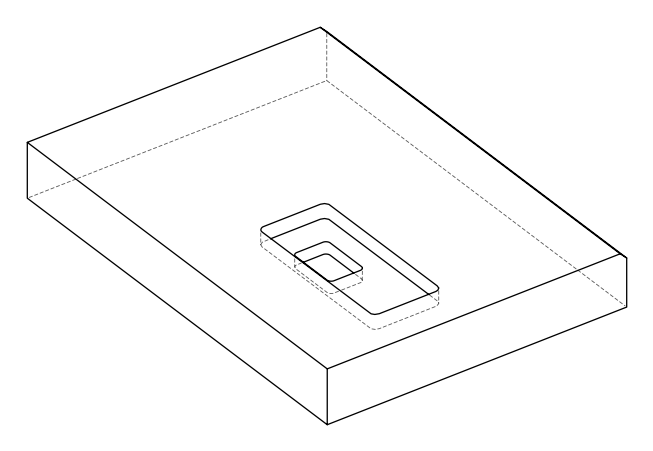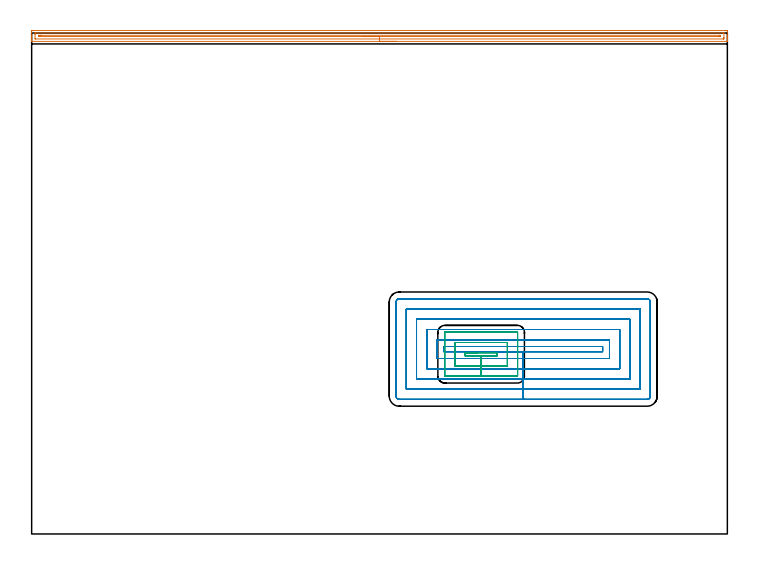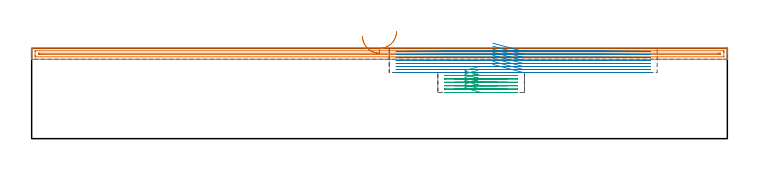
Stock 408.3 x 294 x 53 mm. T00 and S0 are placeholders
(PLAN: 3 operations, 1 tool changes, 43.5 min)
(1 AREA_MILL | FG_CHAMFER_SURFACE | UGT0205_001 | 9.97 min | 8362 mm3)
(2 MILL_RECTANGULAR_POCKET | POCKET_RECTANGULAR_STRAIGHT | UGT0201_126 | Follow Part, ap 2, ae 75% | 29.74 min | 149182 mm3)
(3 MILL_RECTANGULAR_POCKET_1 | POCKET_RECTANGULAR_STRAIGHT_1 | UGT0201_126 | Follow Part, ap 2, ae 75% | 3.84 min | 19930 mm3)
(TOOL UGT0205_001 | Chamfer Mill 20 x 3 x 45 deg. | D20 FL50 Z2)
(TOOL UGT0201_126 | Carbide End Mill 8.0 | D8 FL15 Z4)
(OP 1 AREA_MILL)
G17 G21 G94 G90
T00 M6
G54
G17 G0 G90 X214.15 Y289.1 S1061 M3
G43 Z63. H0
G94 G1 X214.112 Z62.128 F250.
X213.998 Z61.263
X213.809 Z60.412
X213.547 Z59.58
X213.213 Z58.774
X212.81 Z58.
X212.342 Z57.264
X211.81 Z56.572
X211.221 Z55.929
X210.578 Z55.339
X209.886 Z54.808
X209.15 Z54.34
X208.376 Z53.937
X207.57 Z53.603
X206.738 Z53.341
X205.886 Z53.152
X205.022 Z53.038
X204.15 Z53.
X0.163
X0.01 Y289.103 Z52.988
X0.007 Y289.132 Z52.959
X0. Y289.492 Z52.607
Y289.877 Z52.222
Y290.525 Z51.57
Y291.736 Z50.361
Y292.297 Z49.797
Y294.681 Z47.415
X0.003 Y294.963 Z47.134
X0.008 Y295.491 Z46.605
X0.075 Y295.494 Z46.603
X0.609 Y295.5 Z46.6
X407.15
X407.691 Y295.499 Z46.601
X408.225 Y295.494 Z46.603
X408.292 Y295.491 Z46.605
X408.3 Y294.963 Z47.134
Y292.3 Z49.794
Y291.736 Z50.361
Y291.412 Z50.684
Y290.849 Z51.248
Y290.525 Z51.57
Y289.877 Z52.222
Y289.492 Z52.607
Y289.134 Z52.957
X408.291 Y289.102 Z52.988
X408.137 Y289.1 Z53.
X204.15
Y290.514 Z51.586
X2.395
X2.01 Y290.525 Z51.575
X2.001 Y290.916 Z51.184
X2. Y293.188 Z48.912
X2.001 Y293.579 Z48.521
X2.01 Y294.075 Z48.025
X2.384 Y294.086 Z48.014
X2.395
X405.905
X406.29 Y294.075 Z48.025
X406.299 Y293.684 Z48.416
X406.3 Y291.412 Z50.688
X406.299 Y291.021 Z51.079
X406.29 Y290.525 Z51.575
X405.916 Y290.514 Z51.586
X405.905
X204.15
Y291.928 Z50.172
X4.554 Y291.929 Z50.171
X4.18 Y291.93 Z50.17
X4.056 Y291.933 Z50.167
X4.019 Y291.935 Z50.165
X4.01 Y292.002 Z50.098
X4.005 Y292.121 Z49.979
X4.002 Y292.3 Z49.8
Y292.477 Z49.623
X4.01 Y292.652 Z49.448
X4.18 Y292.665 Z49.435
X4.701 Y292.67 Z49.43
X5.073 Y292.671 Z49.429
X5.592 Y292.672 Z49.428
X403.746 Y292.671 Z49.429
X404.12 Y292.67 Z49.43
X404.244 Y292.667 Z49.433
X404.281 Y292.665 Z49.435
X404.29 Y292.598 Z49.502
X404.295 Y292.479 Z49.621
X404.298 Y292.3 Z49.8
Y292.123 Z49.977
X404.29 Y291.948 Z50.152
X404.12 Y291.935 Z50.165
X403.599 Y291.93 Z50.17
X403.227 Y291.929 Z50.171
X402.708 Y291.928 Z50.172
X204.15
X203.278 Z50.21
X202.414 Z50.323
X201.562 Z50.512
X200.73 Z50.775
X199.924 Z51.108
X199.15 Z51.511
X198.414 Z51.98
X197.722 Z52.511
X197.079 Z53.1
X196.49 Z53.744
X195.958 Z54.436
X195.49 Z55.172
X195.087 Z55.945
X194.753 Z56.751
X194.491 Z57.583
X194.302 Z58.435
X194.188 Z59.3
X194.15 Z60.172
G0 Z63.
M5
M2
(OP 2 MILL_RECTANGULAR_POCKET)
G17 G21 G94 G90
T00 M6
G54
G17 G0 G90 X270.68 Y107. S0 M3
G43 Z63. H0
Z56.
G94 G1 X288.5 Z51.225 F250.
X335.1 F500.
Y110.
X241.9
Y107.
X288.5
Y103.
X339.1
Y114.
X237.9
Y103.
X288.5
Y97.
X345.1
Y120.
X231.9
Y97.
X288.5
Y91.
X351.1
Y126.
X225.9
Y91.
X288.5
Y85.
X357.1
Y132.
X219.9
Y85.
X288.5
Y79.
X361.3
G3 X363.1 Y80.8 R1.8
G1 Y136.2
G3 X361.3 Y138. R1.8
G1 X215.7
G3 X213.9 Y136.2 R1.8
G1 Y80.8
G3 X215.7 Y79. R1.8
G1 X288.5
X289.5
G0 X270.68 Y107. Z54.225
G1 X288.5 Z49.45 F250.
X335.1 F500.
Y110.
X241.9
Y107.
X288.5
Y103.
X339.1
Y114.
X237.9
Y103.
X288.5
Y97.
X345.1
Y120.
X231.9
Y97.
X288.5
Y91.
X351.1
Y126.
X225.9
Y91.
X288.5
Y85.
X357.1
Y132.
X219.9
Y85.
X288.5
Y79.
X361.3
G3 X363.1 Y80.8 R1.8
G1 Y136.2
G3 X361.3 Y138. R1.8
G1 X215.7
G3 X213.9 Y136.2 R1.8
G1 Y80.8
G3 X215.7 Y79. R1.8
G1 X288.5
X289.5
G0 X270.68 Y107. Z52.45
G1 X288.5 Z47.675 F250.
X335.1 F500.
Y110.
X241.9
Y107.
X288.5
Y103.
X339.1
Y114.
X237.9
Y103.
X288.5
Y97.
X345.1
Y120.
X231.9
Y97.
X288.5
Y91.
X351.1
Y126.
X225.9
Y91.
X288.5
Y85.
X357.1
Y132.
X219.9
Y85.
X288.5
Y79.
X361.3
G3 X363.1 Y80.8 R1.8
G1 Y136.2
G3 X361.3 Y138. R1.8
G1 X215.7
G3 X213.9 Y136.2 R1.8
G1 Y80.8
G3 X215.7 Y79. R1.8
G1 X288.5
X289.5
G0 X270.68 Y107. Z50.675
G1 X288.5 Z45.9 F250.
X335.1 F500.
Y110.
X241.9
Y107.
X288.5
Y103.
X339.1
Y114.
X237.9
Y103.
X288.5
Y97.
X345.1
Y120.
X231.9
Y97.
X288.5
Y91.
X351.1
Y126.
X225.9
Y91.
X288.5
Y85.
X357.1
Y132.
X219.9
Y85.
X288.5
Y79.
X361.3
G3 X363.1 Y80.8 R1.8
G1 Y136.2
G3 X361.3 Y138. R1.8
G1 X215.7
G3 X213.9 Y136.2 R1.8
G1 Y80.8
G3 X215.7 Y79. R1.8
G1 X288.5
X289.5
G0 X270.68 Y107. Z48.9
G1 X288.5 Z44.125 F250.
X335.1 F500.
Y110.
X241.9
Y107.
X288.5
Y103.
X339.1
Y114.
X237.9
Y103.
X288.5
Y97.
X345.1
Y120.
X231.9
Y97.
X288.5
Y91.
X351.1
Y126.
X225.9
Y91.
X288.5
Y85.
X357.1
Y132.
X219.9
Y85.
X288.5
Y79.
X361.3
G3 X363.1 Y80.8 R1.8
G1 Y136.2
G3 X361.3 Y138. R1.8
G1 X215.7
G3 X213.9 Y136.2 R1.8
G1 Y80.8
G3 X215.7 Y79. R1.8
G1 X288.5
X289.5
G0 X270.68 Y107. Z47.125
G1 X288.5 Z42.35 F250.
X335.1 F500.
Y110.
X241.9
Y107.
X288.5
Y103.
X339.1
Y114.
X237.9
Y103.
X288.5
Y97.
X345.1
Y120.
X231.9
Y97.
X288.5
Y91.
X351.1
Y126.
X225.9
Y91.
X288.5
Y85.
X357.1
Y132.
X219.9
Y85.
X288.5
Y79.
X361.3
G3 X363.1 Y80.8 R1.8
G1 Y136.2
G3 X361.3 Y138. R1.8
G1 X215.7
G3 X213.9 Y136.2 R1.8
G1 Y80.8
G3 X215.7 Y79. R1.8
G1 X288.5
X289.5
G0 X270.68 Y107. Z45.35
G1 X288.5 Z40.575 F250.
X335.1 F500.
Y110.
X241.9
Y107.
X288.5
Y103.
X339.1
Y114.
X237.9
Y103.
X288.5
Y97.
X345.1
Y120.
X231.9
Y97.
X288.5
Y91.
X351.1
Y126.
X225.9
Y91.
X288.5
Y85.
X357.1
Y132.
X219.9
Y85.
X288.5
Y79.
X361.3
G3 X363.1 Y80.8 R1.8
G1 Y136.2
G3 X361.3 Y138. R1.8
G1 X215.7
G3 X213.9 Y136.2 R1.8
G1 Y80.8
G3 X215.7 Y79. R1.8
G1 X288.5
X289.5
G0 X270.68 Y107. Z43.575
G1 X288.5 Z38.8 F250.
X335.1 F500.
Y110.
X241.9
Y107.
X288.5
Y103.
X339.1
Y114.
X237.9
Y103.
X288.5
Y97.
X345.1
Y120.
X231.9
Y97.
X288.5
Y91.
X351.1
Y126.
X225.9
Y91.
X288.5
Y85.
X357.1
Y132.
X219.9
Y85.
X288.5
Y79.
X361.3
G3 X363.1 Y80.8 R1.8
G1 Y136.2
G3 X361.3 Y138. R1.8
G1 X215.7
G3 X213.9 Y136.2 R1.8
G1 Y80.8
G3 X215.7 Y79. R1.8
G1 X288.5
X289.5
G0 Z63.
M5
M2
(OP 3 MILL_RECTANGULAR_POCKET_1)
G17 G21 G94 G90
T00 M6
G54
G17 G0 G90 X261.832 Y106.4 S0 M3
G43 Z63. H0
Z42.054
G94 G1 X254.4 Z40.063 F250.
Y104.6 Z39.58
X263.8 Z37.062
X273.2 F500.
Y106.4
X254.4
Y104.6
X263.8
Y98.6
X279.2
Y112.4
X248.4
Y98.6
X263.8
Y92.6
X285.1
X285.155 Y92.605
X285.195 Y92.645
X285.2 Y92.7
Y118.3
X285.195 Y118.355
X285.155 Y118.395
X285.1 Y118.4
X242.5
X242.445 Y118.395
X242.405 Y118.355
X242.4 Y118.3
Y92.7
X242.405 Y92.645
X242.445 Y92.605
X242.5 Y92.6
X263.8
X264.8
G0 X261.832 Y106.4 Z40.062
G1 X254.4 Z38.07 F250.
Y104.6 Z37.588
X263.8 Z35.069
X273.2 F500.
Y106.4
X254.4
Y104.6
X263.8
Y98.6
X279.2
Y112.4
X248.4
Y98.6
X263.8
Y92.6
X285.1
X285.155 Y92.605
X285.195 Y92.645
X285.2 Y92.7
Y118.3
X285.195 Y118.355
X285.155 Y118.395
X285.1 Y118.4
X242.5
X242.445 Y118.395
X242.405 Y118.355
X242.4 Y118.3
Y92.7
X242.405 Y92.645
X242.445 Y92.605
X242.5 Y92.6
X263.8
X264.8
G0 X261.832 Y106.4 Z38.069
G1 X254.4 Z36.078 F250.
Y104.6 Z35.596
X263.8 Z33.077
X273.2 F500.
Y106.4
X254.4
Y104.6
X263.8
Y98.6
X279.2
Y112.4
X248.4
Y98.6
X263.8
Y92.6
X285.1
X285.155 Y92.605
X285.195 Y92.645
X285.2 Y92.7
Y118.3
X285.195 Y118.355
X285.155 Y118.395
X285.1 Y118.4
X242.5
X242.445 Y118.395
X242.405 Y118.355
X242.4 Y118.3
Y92.7
X242.405 Y92.645
X242.445 Y92.605
X242.5 Y92.6
X263.8
X264.8
G0 X261.832 Y106.4 Z36.077
G1 X254.4 Z34.086 F250.
Y104.6 Z33.603
X263.8 Z31.085
X273.2 F500.
Y106.4
X254.4
Y104.6
X263.8
Y98.6
X279.2
Y112.4
X248.4
Y98.6
X263.8
Y92.6
X285.1
X285.155 Y92.605
X285.195 Y92.645
X285.2 Y92.7
Y118.3
X285.195 Y118.355
X285.155 Y118.395
X285.1 Y118.4
X242.5
X242.445 Y118.395
X242.405 Y118.355
X242.4 Y118.3
Y92.7
X242.405 Y92.645
X242.445 Y92.605
X242.5 Y92.6
X263.8
X264.8
G0 X261.832 Y106.4 Z34.085
G1 X254.4 Z32.093 F250.
Y104.6 Z31.611
X263.8 Z29.092
X273.2 F500.
Y106.4
X254.4
Y104.6
X263.8
Y98.6
X279.2
Y112.4
X248.4
Y98.6
X263.8
Y92.6
X285.1
X285.155 Y92.605
X285.195 Y92.645
X285.2 Y92.7
Y118.3
X285.195 Y118.355
X285.155 Y118.395
X285.1 Y118.4
X242.5
X242.445 Y118.395
X242.405 Y118.355
X242.4 Y118.3
Y92.7
X242.405 Y92.645
X242.445 Y92.605
X242.5 Y92.6
X263.8
X264.8
G0 X261.832 Y106.4 Z32.092
G1 X254.4 Z30.101 F250.
Y104.6 Z29.619
X263.8 Z27.1
X273.2 F500.
Y106.4
X254.4
Y104.6
X263.8
Y98.6
X279.2
Y112.4
X248.4
Y98.6
X263.8
Y92.6
X285.1
X285.155 Y92.605
X285.195 Y92.645
X285.2 Y92.7
Y118.3
X285.195 Y118.355
X285.155 Y118.395
X285.1 Y118.4
X242.5
X242.445 Y118.395
X242.405 Y118.355
X242.4 Y118.3
Y92.7
X242.405 Y92.645
X242.445 Y92.605
X242.5 Y92.6
X263.8
X264.8
G0 Z63.
M5
M2
